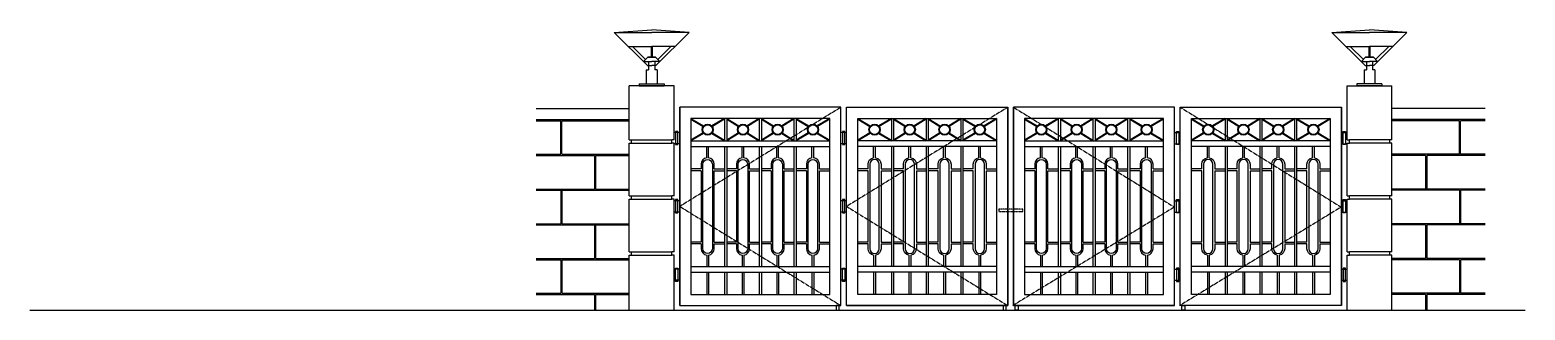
# Model space of a CAD drawing. Extents: x 25135 to 45413, y 7531 to 23487.
# Drawn here: x 25320 to 38650, y 7531 to 10031 of the extents above; entities that cross this region are included whole.
import ezdxf

# ---------------------------------------------------------------- set-up
doc = ezdxf.new("R2010")
doc.units = 0
doc.header["$LTSCALE"] = 10
doc.header["$MEASUREMENT"] = 0
doc.linetypes.add('HIDDEN', pattern=[0.375, 0.25, -0.125])
for name, color, linetype in [('0-2', 2, 'CONTINUOUS'), ('0-3', 3, 'CONTINUOUS'), ('0-DIM', 8, 'CONTINUOUS'), ('0-HATCH', 1, 'CONTINUOUS'), ('1', 1, 'CONTINUOUS')]:
    doc.layers.add(name, color=color, linetype=linetype)

# ---------------------------------------------------------------- blocks, each defined once
blk = doc.blocks.new('A$C34417B17')
at = {"layer": '0-HATCH', "color": 3}
for p, q in [((0, 476), (335, 476)), ((669, 476), (335, 476)), ((125, 353), (335, 353)), ((163, 353), (281, 237)), ((331, 353), (331, 256)), ((545, 353), (335, 353)), ((339, 353), (339, 256)), ((506, 353), (389, 237)), ((262, 218), (335, 218)), ((287, 143), (307, 143)), ((287, 143), (287, 20)), ((307, 183), (335, 183)), ((407, 218), (335, 218)), ((362, 183), (335, 183)), ((383, 143), (362, 143)), ((383, 143), (383, 20)), ((224, 20), (446, 20)), ((224, 20), (224, 0)), ((446, 20), (446, 0))]:
    blk.add_line(p, q, dxfattribs=at)
at = {"layer": '0-HATCH', "color": 11}
blk.add_line((224, 0), (446, 0), dxfattribs=at)
at = {"layer": '0-HATCH', "color": 3}
for points in [[(0, 476), (335, 500)], [(0, 476), (297, 183), (307, 183)], [(669, 476), (335, 500)], [(669, 476), (372, 183), (362, 183)], [(262, 218), (300, 256), (335, 256)], [(335, 256), (300, 256)], [(307, 218), (307, 143)], [(335, 256), (370, 256)], [(407, 218), (370, 256), (335, 256)], [(362, 218), (362, 143)]]:
    blk.add_lwpolyline(points, dxfattribs=at)
blk = doc.blocks.new('A$C06D93D4F')
at = {"layer": '0-HATCH'}
blk.add_blockref('A$C34417B17', (0, 0), dxfattribs=at)

msp = doc.modelspace()

# ---------------------------------------------------------------- linework, layer by layer
at = {"layer": '0-2'}
for p, q in [((31213, 9041), (32450, 9041)), ((31213, 9041), (32450, 9041)), ((31213, 8991), (32450, 8991)), ((31213, 8991), (32450, 8991)), ((33938, 9041), (32700, 9041)), ((33938, 9041), (32700, 9041)), ((33938, 8991), (32700, 8991)), ((33938, 8991), (32700, 8991)), ((34188, 9041), (35425, 9041)), ((34188, 9041), (35425, 9041)), ((34188, 8991), (35425, 8991)), ((34188, 8991), (35425, 8991)), ((36913, 9041), (35675, 9041)), ((36913, 9041), (35675, 9041)), ((36913, 8991), (35675, 8991)), ((36913, 8991), (35675, 8991)), ((31213, 7921), (32450, 7921)), ((31213, 7921), (32450, 7921)), ((31213, 7871), (32450, 7871)), ((31213, 7871), (32450, 7871)), ((33938, 7921), (32700, 7921)), ((33938, 7921), (32700, 7921)), ((33938, 7871), (32700, 7871)), ((33938, 7871), (32700, 7871)), ((34188, 7921), (35425, 7921)), ((34188, 7921), (35425, 7921)), ((34188, 7871), (35425, 7871)), ((34188, 7871), (35425, 7871)), ((36913, 7921), (35675, 7921)), ((36913, 7921), (35675, 7921)), ((36913, 7871), (35675, 7871)), ((36913, 7871), (35675, 7871))]:
    msp.add_line(p, q, dxfattribs=at)
at = {"layer": '0-3'}
for p, q in [((31063, 9531), (30663, 9531)), ((30663, 9051), (30663, 9531)), ((31063, 9051), (31063, 9531)), ((37063, 9531), (37463, 9531)), ((37063, 9051), (37063, 9531)), ((37463, 9051), (37463, 9531)), ((31113, 7571), (31113, 9341)), ((31113, 9341), (31113, 7571)), ((32550, 9341), (31113, 9341)), ((32600, 9341), (34038, 9341)), ((34038, 9341), (34038, 7571)), ((34038, 7571), (34038, 9341)), ((34088, 7571), (34088, 9341)), ((34088, 9341), (34088, 7571)), ((35525, 9341), (34088, 9341)), ((35575, 9341), (37013, 9341)), ((37013, 9341), (37013, 7571)), ((37013, 7571), (37013, 9341)), ((29832, 9331), (30663, 9331)), ((29832, 9231), (30663, 9231)), ((38293, 9331), (37463, 9331)), ((38293, 9231), (37463, 9231)), ((30663, 9051), (30683, 9051)), ((30663, 8551), (30663, 9021)), ((30663, 9021), (30683, 9021)), ((30683, 9051), (31043, 9051)), ((30683, 9021), (30683, 9051)), ((30683, 9021), (31043, 9021)), ((31043, 9021), (31043, 9051)), ((31063, 9051), (31043, 9051)), ((31063, 9021), (31043, 9021)), ((31063, 8551), (31063, 9021)), ((31063, 8551), (31063, 9021)), ((37063, 9051), (37083, 9051)), ((37063, 8551), (37063, 9021)), ((37063, 8551), (37063, 9021)), ((37063, 9021), (37083, 9021)), ((37443, 9051), (37083, 9051)), ((37083, 9021), (37083, 9051)), ((37443, 9021), (37083, 9021)), ((37463, 9051), (37443, 9051)), ((37443, 9021), (37443, 9051)), ((37463, 9021), (37443, 9021)), ((37463, 8551), (37463, 9021)), ((30663, 8551), (30683, 8551)), ((30680, 8551), (30681, 8551)), ((30683, 8551), (31043, 8551)), ((30683, 8521), (30683, 8551)), ((31043, 8521), (31043, 8551)), ((31063, 8551), (31043, 8551)), ((37063, 8551), (37083, 8551)), ((37443, 8551), (37083, 8551)), ((37083, 8521), (37083, 8551)), ((37463, 8551), (37443, 8551)), ((37443, 8521), (37443, 8551)), ((37445, 8551), (37445, 8551)), ((30663, 8051), (30663, 8521)), ((30663, 8051), (30663, 8521)), ((30663, 8521), (30683, 8521)), ((30683, 8521), (31043, 8521)), ((31063, 8521), (31043, 8521)), ((31063, 8051), (31063, 8521)), ((31063, 8051), (31063, 8521)), ((31063, 8051), (31063, 8521)), ((31063, 8051), (31063, 8521)), ((37063, 8051), (37063, 8521)), ((37063, 8051), (37063, 8521)), ((37063, 8051), (37063, 8521)), ((37063, 8051), (37063, 8521)), ((37063, 8521), (37083, 8521)), ((37443, 8521), (37083, 8521)), ((37463, 8521), (37443, 8521)), ((37463, 8051), (37463, 8521)), ((37463, 8051), (37463, 8521)), ((30663, 8051), (30683, 8051)), ((30663, 7531), (30663, 8021)), ((30663, 8021), (30683, 8021)), ((30663, 8021), (30683, 8021)), ((30663, 7772), (30663, 8021)), ((30680, 8051), (30681, 8051)), ((30683, 8051), (31043, 8051)), ((30683, 8021), (30683, 8051)), ((30683, 8021), (31043, 8021)), ((31063, 8051), (31043, 8051)), ((31043, 8021), (31043, 8051)), ((31063, 8021), (31043, 8021)), ((31063, 7531), (31063, 8021)), ((31063, 7531), (31063, 8021)), ((31063, 7772), (31063, 8021)), ((31063, 7772), (31063, 8021)), ((37063, 8051), (37083, 8051)), ((37063, 7531), (37063, 8021)), ((37063, 7531), (37063, 8021)), ((37063, 8021), (37083, 8021)), ((37063, 7772), (37063, 8021)), ((37063, 7772), (37063, 8021)), ((37443, 8051), (37083, 8051)), ((37083, 8021), (37083, 8051)), ((37443, 8021), (37083, 8021)), ((37443, 8021), (37443, 8051)), ((37463, 8051), (37443, 8051)), ((37463, 8021), (37443, 8021)), ((37463, 8021), (37443, 8021)), ((37445, 8051), (37445, 8051)), ((37463, 7531), (37463, 8021)), ((37463, 7772), (37463, 8021)), ((31113, 7571), (32550, 7571)), ((31113, 7571), (32550, 7571)), ((32600, 7571), (34038, 7571)), ((32600, 7571), (34038, 7571)), ((34038, 7571), (32600, 7571)), ((34038, 7571), (32600, 7571)), ((35525, 7571), (34088, 7571)), ((35525, 7571), (34088, 7571)), ((34088, 7571), (35525, 7571)), ((34088, 7571), (35525, 7571)), ((37013, 7571), (35575, 7571)), ((37013, 7571), (35575, 7571))]:
    msp.add_line(p, q, dxfattribs=at)
at = {"layer": '0-3', "color": 3}
for p, q in [((32550, 7571), (32550, 9341)), ((32600, 7571), (32600, 9341)), ((32600, 7571), (32600, 9341)), ((35525, 7571), (35525, 9341)), ((35525, 7571), (35525, 9341)), ((35575, 7571), (35575, 9341)), ((32450, 9241), (31213, 9241)), ((31213, 9241), (31213, 7671)), ((32450, 7671), (32450, 9241)), ((32700, 9241), (33938, 9241)), ((32700, 7671), (32700, 9241)), ((33938, 9241), (33938, 7671)), ((34188, 9241), (34188, 7671)), ((35425, 9241), (34188, 9241)), ((35425, 7671), (35425, 9241)), ((35675, 9241), (36913, 9241)), ((35675, 7671), (35675, 9241)), ((36913, 9241), (36913, 7671)), ((31213, 7671), (32450, 7671)), ((33938, 7671), (32700, 7671)), ((34188, 7671), (35425, 7671)), ((36913, 7671), (35675, 7671))]:
    msp.add_line(p, q, dxfattribs=at)
at = {"layer": '0-DIM', "color": 4}
for points in [[(32508, 7531), (32534, 7531), (32534, 7571), (32508, 7571)], [(33996, 7531), (34022, 7531), (34022, 7571), (33996, 7571)], [(34130, 7531), (34104, 7531), (34104, 7571), (34130, 7571)], [(35617, 7531), (35591, 7531), (35591, 7571), (35617, 7571)]]:
    msp.add_lwpolyline(points, close=True, dxfattribs=at)
at = {"layer": '0-HATCH'}
for p, q in [((31512, 9241), (31512, 9041)), ((31512, 9241), (31512, 9041)), ((31822, 9241), (31822, 9041)), ((31822, 9241), (31822, 9041)), ((32131, 9241), (32131, 9041)), ((32131, 9241), (32131, 9041)), ((33020, 9241), (33020, 9041)), ((33020, 9241), (33020, 9041)), ((33329, 9241), (33329, 9041)), ((33329, 9241), (33329, 9041)), ((33638, 9241), (33638, 9041)), ((33638, 9241), (33638, 9041)), ((34487, 9241), (34487, 9041)), ((34487, 9241), (34487, 9041)), ((34797, 9241), (34797, 9041)), ((34797, 9241), (34797, 9041)), ((35106, 9241), (35106, 9041)), ((35106, 9241), (35106, 9041)), ((35995, 9241), (35995, 9041)), ((35995, 9241), (35995, 9041)), ((36304, 9241), (36304, 9041)), ((36304, 9241), (36304, 9041)), ((36613, 9241), (36613, 9041)), ((36613, 9241), (36613, 9041)), ((31512, 8991), (31512, 7921)), ((31512, 8991), (31512, 7921)), ((31822, 8991), (31822, 7921)), ((31822, 8991), (31822, 7921)), ((32131, 8991), (32131, 7921)), ((32131, 8991), (32131, 7921)), ((33020, 8991), (33020, 7921)), ((33020, 8991), (33020, 7921)), ((33329, 8991), (33329, 7921)), ((33329, 8991), (33329, 7921)), ((33638, 8991), (33638, 7921)), ((33638, 8991), (33638, 7921)), ((34487, 8991), (34487, 7921)), ((34487, 8991), (34487, 7921)), ((34797, 8991), (34797, 7921)), ((34797, 8991), (34797, 7921)), ((35106, 8991), (35106, 7921)), ((35106, 8991), (35106, 7921)), ((35995, 8991), (35995, 7921)), ((35995, 8991), (35995, 7921)), ((36304, 8991), (36304, 7921)), ((36304, 8991), (36304, 7921)), ((36613, 8991), (36613, 7921)), ((36613, 8991), (36613, 7921)), ((31512, 7871), (31512, 7671)), ((31512, 7871), (31512, 7671)), ((31822, 7871), (31822, 7671)), ((31822, 7871), (31822, 7671)), ((32131, 7871), (32131, 7671)), ((32131, 7871), (32131, 7671)), ((33020, 7871), (33020, 7671)), ((33020, 7871), (33020, 7671)), ((33329, 7871), (33329, 7671)), ((33329, 7871), (33329, 7671)), ((33638, 7871), (33638, 7671)), ((33638, 7871), (33638, 7671)), ((34487, 7871), (34487, 7671)), ((34487, 7871), (34487, 7671)), ((34797, 7871), (34797, 7671)), ((34797, 7871), (34797, 7671)), ((35106, 7871), (35106, 7671)), ((35106, 7871), (35106, 7671)), ((35995, 7871), (35995, 7671)), ((35995, 7871), (35995, 7671)), ((36304, 7871), (36304, 7671)), ((36304, 7871), (36304, 7671)), ((36613, 7871), (36613, 7671)), ((36613, 7871), (36613, 7671))]:
    msp.add_line(p, q, dxfattribs=at)
at = {"layer": '0-HATCH', "color": 2}
for p, q in [((30352, 8911), (30352, 8611)), ((30362, 8911), (30362, 8611)), ((37763, 8911), (37763, 8611)), ((37773, 8911), (37773, 8611)), ((30052, 8601), (30052, 8301)), ((30062, 8601), (30062, 8301)), ((38064, 8601), (38064, 8301)), ((38074, 8601), (38074, 8301)), ((30352, 8291), (30352, 7991)), ((30362, 8291), (30362, 7991)), ((37763, 8291), (37763, 7991)), ((37773, 8291), (37773, 7991)), ((30052, 7981), (30052, 7681)), ((30062, 7981), (30062, 7681)), ((38064, 7981), (38064, 7681)), ((38074, 7981), (38074, 7681)), ((30352, 7671), (30352, 7531)), ((30362, 7671), (30362, 7531)), ((37763, 7671), (37763, 7531)), ((37773, 7671), (37773, 7531))]:
    msp.add_line(p, q, dxfattribs=at)
at = {"layer": '0-HATCH', "color": 5}
msp.add_line((25320, 7531), (38650, 7531), dxfattribs=at)
at = {"layer": '0-HATCH', "color": 11, "linetype": 'HIDDEN'}
for points in [[(32550, 9341), (31113, 8456), (32550, 7571)], [(34038, 9341), (32600, 8456), (34038, 7571)], [(34088, 9341), (35522, 8450), (34081, 7571)], [(35575, 9341), (37009, 8450), (35569, 7571)]]:
    msp.add_lwpolyline(points, dxfattribs=at)
at = {"layer": '0-HATCH', "linetype": 'HIDDEN'}
msp.add_lwpolyline([(34172, 8411), (34172, 8431), (33959, 8431), (33959, 8411), (34172, 8411)], dxfattribs=at)
at = {"layer": '1', "color": 2}
for p, q in [((29832, 9221), (30052, 9221)), ((30052, 8921), (30052, 9221)), ((30062, 8921), (30062, 9221)), ((30062, 9221), (30663, 9221)), ((38064, 9221), (37463, 9221)), ((38064, 8921), (38064, 9221)), ((38074, 8921), (38074, 9221)), ((38293, 9221), (38074, 9221)), ((29832, 8921), (30052, 8921)), ((29832, 8911), (30352, 8911)), ((30062, 8921), (30663, 8921)), ((30362, 8911), (30663, 8911)), ((38064, 8921), (37463, 8921)), ((37763, 8911), (37463, 8911)), ((38293, 8911), (37773, 8911)), ((38293, 8921), (38074, 8921)), ((29832, 8611), (30352, 8611)), ((29832, 8601), (30052, 8601)), ((30062, 8601), (30663, 8601)), ((30362, 8611), (30663, 8611)), ((37763, 8611), (37463, 8611)), ((38064, 8601), (37463, 8601)), ((38293, 8611), (37773, 8611)), ((38293, 8601), (38074, 8601)), ((29832, 8301), (30052, 8301)), ((29832, 8291), (30352, 8291)), ((30062, 8301), (30663, 8301)), ((30362, 8291), (30663, 8291)), ((38064, 8301), (37463, 8301)), ((37763, 8291), (37463, 8291)), ((38293, 8291), (37773, 8291)), ((38293, 8301), (38074, 8301)), ((29832, 7991), (30352, 7991)), ((29832, 7981), (30052, 7981)), ((30062, 7981), (30663, 7981)), ((30362, 7991), (30663, 7991)), ((37763, 7991), (37463, 7991)), ((38064, 7981), (37463, 7981)), ((38293, 7991), (37773, 7991)), ((38293, 7981), (38074, 7981)), ((29832, 7681), (30052, 7681)), ((29832, 7671), (30352, 7671)), ((30062, 7681), (30663, 7681)), ((30362, 7671), (30663, 7671)), ((38064, 7681), (37463, 7681)), ((37763, 7671), (37463, 7671)), ((38293, 7671), (37773, 7671)), ((38293, 7681), (38074, 7681))]:
    msp.add_line(p, q, dxfattribs=at)
at = {"layer": '1', "color": 8}
for p, q in [((31213, 9241), (31325, 9174)), ((31213, 9241), (31325, 9174)), ((31213, 9234), (31321, 9169)), ((31213, 9234), (31321, 9169)), ((31512, 9241), (31400, 9174)), ((31512, 9241), (31400, 9174)), ((31512, 9234), (31404, 9169)), ((31512, 9234), (31404, 9169)), ((31532, 9241), (31639, 9174)), ((31532, 9241), (31639, 9174)), ((31532, 9234), (31636, 9169)), ((31532, 9234), (31636, 9169)), ((31822, 9241), (31715, 9174)), ((31822, 9241), (31715, 9174)), ((31822, 9234), (31718, 9169)), ((31822, 9234), (31718, 9169)), ((31842, 9241), (31948, 9174)), ((31842, 9241), (31948, 9174)), ((31842, 9234), (31945, 9169)), ((31842, 9234), (31945, 9169)), ((32131, 9241), (32024, 9174)), ((32131, 9241), (32024, 9174)), ((32131, 9234), (32027, 9169)), ((32131, 9234), (32027, 9169)), ((32151, 9241), (32263, 9174)), ((32151, 9241), (32263, 9174)), ((32151, 9234), (32259, 9169)), ((32151, 9234), (32259, 9169)), ((32450, 9241), (32338, 9174)), ((32450, 9241), (32338, 9174)), ((32450, 9234), (32342, 9169)), ((32450, 9234), (32342, 9169)), ((32700, 9241), (32812, 9174)), ((32700, 9241), (32812, 9174)), ((32700, 9234), (32809, 9169)), ((32700, 9234), (32809, 9169)), ((33000, 9241), (32888, 9174)), ((33000, 9241), (32888, 9174)), ((33000, 9234), (32891, 9169)), ((33000, 9234), (32891, 9169)), ((33020, 9241), (33127, 9174)), ((33020, 9241), (33127, 9174)), ((33020, 9234), (33123, 9169)), ((33020, 9234), (33123, 9169)), ((33309, 9241), (33202, 9174)), ((33309, 9241), (33202, 9174)), ((33309, 9234), (33206, 9169)), ((33309, 9234), (33206, 9169)), ((33329, 9241), (33436, 9174)), ((33329, 9241), (33436, 9174)), ((33329, 9234), (33432, 9169)), ((33329, 9234), (33432, 9169)), ((33618, 9241), (33512, 9174)), ((33618, 9241), (33512, 9174)), ((33618, 9234), (33515, 9169)), ((33618, 9234), (33515, 9169)), ((33638, 9241), (33750, 9174)), ((33638, 9241), (33750, 9174)), ((33638, 9234), (33747, 9169)), ((33638, 9234), (33747, 9169)), ((33938, 9241), (33826, 9174)), ((33938, 9241), (33826, 9174)), ((33938, 9234), (33829, 9169)), ((33938, 9234), (33829, 9169)), ((34188, 9241), (34300, 9174)), ((34188, 9241), (34300, 9174)), ((34188, 9234), (34296, 9169)), ((34188, 9234), (34296, 9169)), ((34487, 9241), (34375, 9174)), ((34487, 9241), (34375, 9174)), ((34487, 9234), (34379, 9169)), ((34487, 9234), (34379, 9169)), ((34507, 9241), (34614, 9174)), ((34507, 9241), (34614, 9174)), ((34507, 9234), (34611, 9169)), ((34507, 9234), (34611, 9169)), ((34797, 9241), (34690, 9174)), ((34797, 9241), (34690, 9174)), ((34797, 9234), (34693, 9169)), ((34797, 9234), (34693, 9169)), ((34817, 9241), (34923, 9174)), ((34817, 9241), (34923, 9174)), ((34817, 9234), (34920, 9169)), ((34817, 9234), (34920, 9169)), ((35106, 9241), (34999, 9174)), ((35106, 9241), (34999, 9174)), ((35106, 9234), (35002, 9169)), ((35106, 9234), (35002, 9169)), ((35126, 9241), (35238, 9174)), ((35126, 9241), (35238, 9174)), ((35126, 9234), (35234, 9169)), ((35126, 9234), (35234, 9169)), ((35425, 9241), (35313, 9174)), ((35425, 9241), (35313, 9174)), ((35425, 9234), (35317, 9169)), ((35425, 9234), (35317, 9169)), ((35675, 9241), (35787, 9174)), ((35675, 9241), (35787, 9174)), ((35675, 9234), (35784, 9169)), ((35675, 9234), (35784, 9169)), ((35975, 9241), (35863, 9174)), ((35975, 9241), (35863, 9174)), ((35975, 9234), (35866, 9169)), ((35975, 9234), (35866, 9169)), ((35995, 9241), (36102, 9174)), ((35995, 9241), (36102, 9174)), ((35995, 9234), (36098, 9169)), ((35995, 9234), (36098, 9169)), ((36284, 9241), (36177, 9174)), ((36284, 9241), (36177, 9174)), ((36284, 9234), (36181, 9169)), ((36284, 9234), (36181, 9169)), ((36304, 9241), (36411, 9174)), ((36304, 9241), (36411, 9174)), ((36304, 9234), (36407, 9169)), ((36304, 9234), (36407, 9169)), ((36593, 9241), (36487, 9174)), ((36593, 9241), (36487, 9174)), ((36593, 9234), (36490, 9169)), ((36593, 9234), (36490, 9169)), ((36613, 9241), (36725, 9174)), ((36613, 9241), (36725, 9174)), ((36613, 9234), (36722, 9169)), ((36613, 9234), (36722, 9169)), ((36913, 9241), (36801, 9174)), ((36913, 9241), (36801, 9174)), ((36913, 9234), (36804, 9169)), ((36913, 9234), (36804, 9169)), ((31321, 9113), (31213, 9048)), ((31321, 9113), (31213, 9048)), ((31325, 9108), (31213, 9041)), ((31325, 9108), (31213, 9041)), ((31400, 9108), (31512, 9041)), ((31400, 9108), (31512, 9041)), ((31404, 9113), (31512, 9048)), ((31404, 9113), (31512, 9048)), ((31636, 9113), (31532, 9048)), ((31636, 9113), (31532, 9048)), ((31639, 9108), (31532, 9041)), ((31639, 9108), (31532, 9041)), ((31715, 9108), (31822, 9041)), ((31715, 9108), (31822, 9041)), ((31718, 9113), (31822, 9048)), ((31718, 9113), (31822, 9048)), ((31945, 9113), (31842, 9048)), ((31945, 9113), (31842, 9048)), ((31948, 9108), (31842, 9041)), ((31948, 9108), (31842, 9041)), ((32024, 9108), (32131, 9041)), ((32024, 9108), (32131, 9041)), ((32027, 9113), (32131, 9048)), ((32027, 9113), (32131, 9048)), ((32259, 9113), (32151, 9048)), ((32259, 9113), (32151, 9048)), ((32263, 9108), (32151, 9041)), ((32263, 9108), (32151, 9041)), ((32338, 9108), (32450, 9041)), ((32338, 9108), (32450, 9041)), ((32342, 9113), (32450, 9048)), ((32342, 9113), (32450, 9048)), ((32809, 9113), (32700, 9048)), ((32809, 9113), (32700, 9048)), ((32812, 9108), (32700, 9041)), ((32812, 9108), (32700, 9041)), ((32888, 9108), (33000, 9041)), ((32888, 9108), (33000, 9041)), ((32891, 9113), (33000, 9048)), ((32891, 9113), (33000, 9048)), ((33123, 9113), (33020, 9048)), ((33123, 9113), (33020, 9048)), ((33127, 9108), (33020, 9041)), ((33127, 9108), (33020, 9041)), ((33202, 9108), (33309, 9041)), ((33202, 9108), (33309, 9041)), ((33206, 9113), (33309, 9048)), ((33206, 9113), (33309, 9048)), ((33432, 9113), (33329, 9048)), ((33432, 9113), (33329, 9048)), ((33436, 9108), (33329, 9041)), ((33436, 9108), (33329, 9041)), ((33512, 9108), (33618, 9041)), ((33512, 9108), (33618, 9041)), ((33515, 9113), (33618, 9048)), ((33515, 9113), (33618, 9048)), ((33747, 9113), (33638, 9048)), ((33747, 9113), (33638, 9048)), ((33750, 9108), (33638, 9041)), ((33750, 9108), (33638, 9041)), ((33826, 9108), (33938, 9041)), ((33826, 9108), (33938, 9041)), ((33829, 9113), (33938, 9048)), ((33829, 9113), (33938, 9048)), ((34296, 9113), (34188, 9048)), ((34296, 9113), (34188, 9048)), ((34300, 9108), (34188, 9041)), ((34300, 9108), (34188, 9041)), ((34375, 9108), (34487, 9041)), ((34375, 9108), (34487, 9041)), ((34379, 9113), (34487, 9048)), ((34379, 9113), (34487, 9048)), ((34611, 9113), (34507, 9048)), ((34611, 9113), (34507, 9048)), ((34614, 9108), (34507, 9041)), ((34614, 9108), (34507, 9041)), ((34690, 9108), (34797, 9041)), ((34690, 9108), (34797, 9041)), ((34693, 9113), (34797, 9048)), ((34693, 9113), (34797, 9048)), ((34920, 9113), (34817, 9048)), ((34920, 9113), (34817, 9048)), ((34923, 9108), (34817, 9041)), ((34923, 9108), (34817, 9041)), ((34999, 9108), (35106, 9041)), ((34999, 9108), (35106, 9041)), ((35002, 9113), (35106, 9048)), ((35002, 9113), (35106, 9048)), ((35234, 9113), (35126, 9048)), ((35234, 9113), (35126, 9048)), ((35238, 9108), (35126, 9041)), ((35238, 9108), (35126, 9041)), ((35313, 9108), (35425, 9041)), ((35313, 9108), (35425, 9041)), ((35317, 9113), (35425, 9048)), ((35317, 9113), (35425, 9048)), ((35784, 9113), (35675, 9048)), ((35784, 9113), (35675, 9048)), ((35787, 9108), (35675, 9041)), ((35787, 9108), (35675, 9041)), ((35863, 9108), (35975, 9041)), ((35863, 9108), (35975, 9041)), ((35866, 9113), (35975, 9048)), ((35866, 9113), (35975, 9048)), ((36098, 9113), (35995, 9048)), ((36098, 9113), (35995, 9048)), ((36102, 9108), (35995, 9041)), ((36102, 9108), (35995, 9041)), ((36177, 9108), (36284, 9041)), ((36177, 9108), (36284, 9041)), ((36181, 9113), (36284, 9048)), ((36181, 9113), (36284, 9048)), ((36407, 9113), (36304, 9048)), ((36407, 9113), (36304, 9048)), ((36411, 9108), (36304, 9041)), ((36411, 9108), (36304, 9041)), ((36487, 9108), (36593, 9041)), ((36487, 9108), (36593, 9041)), ((36490, 9113), (36593, 9048)), ((36490, 9113), (36593, 9048)), ((36722, 9113), (36613, 9048)), ((36722, 9113), (36613, 9048)), ((36725, 9108), (36613, 9041)), ((36725, 9108), (36613, 9041)), ((36801, 9108), (36913, 9041)), ((36801, 9108), (36913, 9041)), ((36804, 9113), (36913, 9048)), ((36804, 9113), (36913, 9048)), ((31354, 8890), (31354, 8991)), ((31354, 8890), (31354, 8991)), ((31370, 8890), (31370, 8991)), ((31370, 8890), (31370, 8991)), ((31669, 8890), (31669, 8991)), ((31669, 8890), (31669, 8991)), ((31685, 8890), (31685, 8991)), ((31685, 8890), (31685, 8991)), ((31978, 8890), (31978, 8991)), ((31978, 8890), (31978, 8991)), ((31994, 8890), (31994, 8991)), ((31994, 8890), (31994, 8991)), ((32292, 8890), (32292, 8991)), ((32292, 8890), (32292, 8991)), ((32308, 8890), (32308, 8991)), ((32308, 8890), (32308, 8991)), ((32842, 8890), (32842, 8991)), ((32842, 8890), (32842, 8991)), ((32858, 8890), (32858, 8991)), ((32858, 8890), (32858, 8991)), ((33157, 8890), (33157, 8991)), ((33157, 8890), (33157, 8991)), ((33173, 8890), (33173, 8991)), ((33173, 8890), (33173, 8991)), ((33466, 8890), (33466, 8991)), ((33466, 8890), (33466, 8991)), ((33482, 8890), (33482, 8991)), ((33482, 8890), (33482, 8991)), ((33780, 8890), (33780, 8991)), ((33780, 8890), (33780, 8991)), ((33796, 8890), (33796, 8991)), ((33796, 8890), (33796, 8991)), ((34329, 8890), (34329, 8991)), ((34329, 8890), (34329, 8991)), ((34345, 8890), (34345, 8991)), ((34345, 8890), (34345, 8991)), ((34644, 8890), (34644, 8991)), ((34644, 8890), (34644, 8991)), ((34660, 8890), (34660, 8991)), ((34660, 8890), (34660, 8991)), ((34953, 8890), (34953, 8991)), ((34953, 8890), (34953, 8991)), ((34969, 8890), (34969, 8991)), ((34969, 8890), (34969, 8991)), ((35267, 8890), (35267, 8991)), ((35267, 8890), (35267, 8991)), ((35283, 8890), (35283, 8991)), ((35283, 8890), (35283, 8991)), ((35817, 8890), (35817, 8991)), ((35817, 8890), (35817, 8991)), ((35833, 8890), (35833, 8991)), ((35833, 8890), (35833, 8991)), ((36132, 8890), (36132, 8991)), ((36132, 8890), (36132, 8991)), ((36148, 8890), (36148, 8991)), ((36148, 8890), (36148, 8991)), ((36441, 8890), (36441, 8991)), ((36441, 8890), (36441, 8991)), ((36457, 8890), (36457, 8991)), ((36457, 8890), (36457, 8991)), ((36755, 8890), (36755, 8991)), ((36755, 8890), (36755, 8991)), ((36771, 8890), (36771, 8991)), ((36771, 8890), (36771, 8991)), ((31304, 8791), (31213, 8791)), ((31304, 8791), (31213, 8791)), ((31304, 8775), (31213, 8775)), ((31304, 8775), (31213, 8775)), ((31420, 8791), (31512, 8791)), ((31420, 8791), (31512, 8791)), ((31420, 8775), (31512, 8775)), ((31420, 8775), (31512, 8775)), ((31619, 8791), (31532, 8791)), ((31619, 8791), (31532, 8791)), ((31619, 8775), (31532, 8775)), ((31619, 8775), (31532, 8775)), ((31735, 8791), (31822, 8791)), ((31735, 8791), (31822, 8791)), ((31735, 8775), (31822, 8775)), ((31735, 8775), (31822, 8775)), ((31928, 8791), (31842, 8791)), ((31928, 8791), (31842, 8791)), ((31928, 8775), (31842, 8775)), ((31928, 8775), (31842, 8775)), ((32044, 8791), (32131, 8791)), ((32044, 8791), (32131, 8791)), ((32044, 8775), (32131, 8775)), ((32044, 8775), (32131, 8775)), ((32242, 8791), (32151, 8791)), ((32242, 8791), (32151, 8791)), ((32242, 8775), (32151, 8775)), ((32242, 8775), (32151, 8775)), ((32358, 8791), (32450, 8791)), ((32358, 8791), (32450, 8791)), ((32358, 8775), (32450, 8775)), ((32358, 8775), (32450, 8775)), ((32792, 8791), (32700, 8791)), ((32792, 8791), (32700, 8791)), ((32792, 8775), (32700, 8775)), ((32792, 8775), (32700, 8775)), ((32908, 8791), (33000, 8791)), ((32908, 8791), (33000, 8791)), ((32908, 8775), (33000, 8775)), ((32908, 8775), (33000, 8775)), ((33107, 8791), (33020, 8791)), ((33107, 8791), (33020, 8791)), ((33107, 8775), (33020, 8775)), ((33107, 8775), (33020, 8775)), ((33223, 8791), (33309, 8791)), ((33223, 8791), (33309, 8791)), ((33223, 8775), (33309, 8775)), ((33223, 8775), (33309, 8775)), ((33416, 8791), (33329, 8791)), ((33416, 8791), (33329, 8791)), ((33416, 8775), (33329, 8775)), ((33416, 8775), (33329, 8775)), ((33532, 8791), (33618, 8791)), ((33532, 8791), (33618, 8791)), ((33532, 8775), (33618, 8775)), ((33532, 8775), (33618, 8775)), ((33730, 8791), (33638, 8791)), ((33730, 8791), (33638, 8791)), ((33730, 8775), (33638, 8775)), ((33730, 8775), (33638, 8775)), ((33846, 8791), (33938, 8791)), ((33846, 8791), (33938, 8791)), ((33846, 8775), (33938, 8775)), ((33846, 8775), (33938, 8775)), ((34279, 8791), (34188, 8791)), ((34279, 8791), (34188, 8791)), ((34279, 8775), (34188, 8775)), ((34279, 8775), (34188, 8775)), ((34395, 8791), (34487, 8791)), ((34395, 8791), (34487, 8791)), ((34395, 8775), (34487, 8775)), ((34395, 8775), (34487, 8775)), ((34594, 8791), (34507, 8791)), ((34594, 8791), (34507, 8791)), ((34594, 8775), (34507, 8775)), ((34594, 8775), (34507, 8775)), ((34710, 8791), (34797, 8791)), ((34710, 8791), (34797, 8791)), ((34710, 8775), (34797, 8775)), ((34710, 8775), (34797, 8775)), ((34903, 8791), (34817, 8791)), ((34903, 8791), (34817, 8791)), ((34903, 8775), (34817, 8775)), ((34903, 8775), (34817, 8775)), ((35019, 8791), (35106, 8791)), ((35019, 8791), (35106, 8791)), ((35019, 8775), (35106, 8775)), ((35019, 8775), (35106, 8775)), ((35217, 8791), (35126, 8791)), ((35217, 8791), (35126, 8791)), ((35217, 8775), (35126, 8775)), ((35217, 8775), (35126, 8775)), ((35333, 8791), (35425, 8791)), ((35333, 8791), (35425, 8791)), ((35333, 8775), (35425, 8775)), ((35333, 8775), (35425, 8775)), ((35767, 8791), (35675, 8791)), ((35767, 8791), (35675, 8791)), ((35767, 8775), (35675, 8775)), ((35767, 8775), (35675, 8775)), ((35883, 8791), (35975, 8791)), ((35883, 8791), (35975, 8791)), ((35883, 8775), (35975, 8775)), ((35883, 8775), (35975, 8775)), ((36082, 8791), (35995, 8791)), ((36082, 8791), (35995, 8791)), ((36082, 8775), (35995, 8775)), ((36082, 8775), (35995, 8775)), ((36198, 8791), (36284, 8791)), ((36198, 8791), (36284, 8791)), ((36198, 8775), (36284, 8775)), ((36198, 8775), (36284, 8775)), ((36391, 8791), (36304, 8791)), ((36391, 8791), (36304, 8791)), ((36391, 8775), (36304, 8775)), ((36391, 8775), (36304, 8775)), ((36507, 8791), (36593, 8791)), ((36507, 8791), (36593, 8791)), ((36507, 8775), (36593, 8775)), ((36507, 8775), (36593, 8775)), ((36705, 8791), (36613, 8791)), ((36705, 8791), (36613, 8791)), ((36705, 8775), (36613, 8775)), ((36705, 8775), (36613, 8775)), ((36821, 8791), (36913, 8791)), ((36821, 8791), (36913, 8791)), ((36821, 8775), (36913, 8775)), ((36821, 8775), (36913, 8775)), ((31304, 8137), (31213, 8137)), ((31304, 8137), (31213, 8137)), ((31420, 8137), (31512, 8137)), ((31420, 8137), (31512, 8137)), ((31619, 8137), (31532, 8137)), ((31619, 8137), (31532, 8137)), ((31735, 8137), (31822, 8137)), ((31735, 8137), (31822, 8137)), ((31928, 8137), (31842, 8137)), ((31928, 8137), (31842, 8137)), ((32044, 8137), (32131, 8137)), ((32044, 8137), (32131, 8137)), ((32242, 8137), (32151, 8137)), ((32242, 8137), (32151, 8137)), ((32358, 8137), (32450, 8137)), ((32358, 8137), (32450, 8137)), ((32792, 8137), (32700, 8137)), ((32792, 8137), (32700, 8137)), ((32908, 8137), (33000, 8137)), ((32908, 8137), (33000, 8137)), ((33107, 8137), (33020, 8137)), ((33107, 8137), (33020, 8137)), ((33223, 8137), (33309, 8137)), ((33223, 8137), (33309, 8137)), ((33416, 8137), (33329, 8137)), ((33416, 8137), (33329, 8137)), ((33532, 8137), (33618, 8137)), ((33532, 8137), (33618, 8137)), ((33730, 8137), (33638, 8137)), ((33730, 8137), (33638, 8137)), ((33846, 8137), (33938, 8137)), ((33846, 8137), (33938, 8137)), ((34279, 8137), (34188, 8137)), ((34279, 8137), (34188, 8137)), ((34395, 8137), (34487, 8137)), ((34395, 8137), (34487, 8137)), ((34594, 8137), (34507, 8137)), ((34594, 8137), (34507, 8137)), ((34710, 8137), (34797, 8137)), ((34710, 8137), (34797, 8137)), ((34903, 8137), (34817, 8137)), ((34903, 8137), (34817, 8137)), ((35019, 8137), (35106, 8137)), ((35019, 8137), (35106, 8137)), ((35217, 8137), (35126, 8137)), ((35217, 8137), (35126, 8137)), ((35333, 8137), (35425, 8137)), ((35333, 8137), (35425, 8137)), ((35767, 8137), (35675, 8137)), ((35767, 8137), (35675, 8137)), ((35883, 8137), (35975, 8137)), ((35883, 8137), (35975, 8137)), ((36082, 8137), (35995, 8137)), ((36082, 8137), (35995, 8137)), ((36198, 8137), (36284, 8137)), ((36198, 8137), (36284, 8137)), ((36391, 8137), (36304, 8137)), ((36391, 8137), (36304, 8137)), ((36507, 8137), (36593, 8137)), ((36507, 8137), (36593, 8137)), ((36705, 8137), (36613, 8137)), ((36705, 8137), (36613, 8137)), ((36821, 8137), (36913, 8137)), ((36821, 8137), (36913, 8137)), ((31304, 8121), (31213, 8121)), ((31304, 8121), (31213, 8121)), ((31354, 8022), (31354, 7921)), ((31354, 8022), (31354, 7921)), ((31370, 8022), (31370, 7921)), ((31370, 8022), (31370, 7921)), ((31420, 8121), (31512, 8121)), ((31420, 8121), (31512, 8121)), ((31619, 8121), (31532, 8121)), ((31619, 8121), (31532, 8121)), ((31669, 8022), (31669, 7921)), ((31669, 8022), (31669, 7921)), ((31685, 8022), (31685, 7921)), ((31685, 8022), (31685, 7921)), ((31735, 8121), (31822, 8121)), ((31735, 8121), (31822, 8121)), ((31928, 8121), (31842, 8121)), ((31928, 8121), (31842, 8121)), ((31978, 8022), (31978, 7921)), ((31978, 8022), (31978, 7921)), ((31994, 8022), (31994, 7921)), ((31994, 8022), (31994, 7921)), ((32044, 8121), (32131, 8121)), ((32044, 8121), (32131, 8121)), ((32242, 8121), (32151, 8121)), ((32242, 8121), (32151, 8121)), ((32292, 8022), (32292, 7921)), ((32292, 8022), (32292, 7921)), ((32308, 8022), (32308, 7921)), ((32308, 8022), (32308, 7921)), ((32358, 8121), (32450, 8121)), ((32358, 8121), (32450, 8121)), ((32792, 8121), (32700, 8121)), ((32792, 8121), (32700, 8121)), ((32842, 8022), (32842, 7921)), ((32842, 8022), (32842, 7921)), ((32858, 8022), (32858, 7921)), ((32858, 8022), (32858, 7921)), ((32908, 8121), (33000, 8121)), ((32908, 8121), (33000, 8121)), ((33107, 8121), (33020, 8121)), ((33107, 8121), (33020, 8121)), ((33157, 8022), (33157, 7921)), ((33157, 8022), (33157, 7921)), ((33173, 8022), (33173, 7921)), ((33173, 8022), (33173, 7921)), ((33223, 8121), (33309, 8121)), ((33223, 8121), (33309, 8121)), ((33416, 8121), (33329, 8121)), ((33416, 8121), (33329, 8121)), ((33466, 8022), (33466, 7921)), ((33466, 8022), (33466, 7921)), ((33482, 8022), (33482, 7921)), ((33482, 8022), (33482, 7921)), ((33532, 8121), (33618, 8121)), ((33532, 8121), (33618, 8121)), ((33730, 8121), (33638, 8121)), ((33730, 8121), (33638, 8121)), ((33780, 8022), (33780, 7921)), ((33780, 8022), (33780, 7921)), ((33796, 8022), (33796, 7921)), ((33796, 8022), (33796, 7921)), ((33846, 8121), (33938, 8121)), ((33846, 8121), (33938, 8121)), ((34279, 8121), (34188, 8121)), ((34279, 8121), (34188, 8121)), ((34329, 8022), (34329, 7921)), ((34329, 8022), (34329, 7921)), ((34345, 8022), (34345, 7921)), ((34345, 8022), (34345, 7921)), ((34395, 8121), (34487, 8121)), ((34395, 8121), (34487, 8121)), ((34594, 8121), (34507, 8121)), ((34594, 8121), (34507, 8121)), ((34644, 8022), (34644, 7921)), ((34644, 8022), (34644, 7921)), ((34660, 8022), (34660, 7921)), ((34660, 8022), (34660, 7921)), ((34710, 8121), (34797, 8121)), ((34710, 8121), (34797, 8121)), ((34903, 8121), (34817, 8121)), ((34903, 8121), (34817, 8121)), ((34953, 8022), (34953, 7921)), ((34953, 8022), (34953, 7921)), ((34969, 8022), (34969, 7921)), ((34969, 8022), (34969, 7921)), ((35019, 8121), (35106, 8121)), ((35019, 8121), (35106, 8121)), ((35217, 8121), (35126, 8121)), ((35217, 8121), (35126, 8121)), ((35267, 8022), (35267, 7921)), ((35267, 8022), (35267, 7921)), ((35283, 8022), (35283, 7921)), ((35283, 8022), (35283, 7921)), ((35333, 8121), (35425, 8121)), ((35333, 8121), (35425, 8121)), ((35767, 8121), (35675, 8121)), ((35767, 8121), (35675, 8121)), ((35817, 8022), (35817, 7921)), ((35817, 8022), (35817, 7921)), ((35833, 8022), (35833, 7921)), ((35833, 8022), (35833, 7921)), ((35883, 8121), (35975, 8121)), ((35883, 8121), (35975, 8121)), ((36082, 8121), (35995, 8121)), ((36082, 8121), (35995, 8121)), ((36132, 8022), (36132, 7921)), ((36132, 8022), (36132, 7921)), ((36148, 8022), (36148, 7921)), ((36148, 8022), (36148, 7921)), ((36198, 8121), (36284, 8121)), ((36198, 8121), (36284, 8121)), ((36391, 8121), (36304, 8121)), ((36391, 8121), (36304, 8121)), ((36441, 8022), (36441, 7921)), ((36441, 8022), (36441, 7921)), ((36457, 8022), (36457, 7921)), ((36457, 8022), (36457, 7921)), ((36507, 8121), (36593, 8121)), ((36507, 8121), (36593, 8121)), ((36705, 8121), (36613, 8121)), ((36705, 8121), (36613, 8121)), ((36755, 8022), (36755, 7921)), ((36755, 8022), (36755, 7921)), ((36771, 8022), (36771, 7921)), ((36771, 8022), (36771, 7921)), ((36821, 8121), (36913, 8121)), ((36821, 8121), (36913, 8121)), ((31354, 7871), (31354, 7671)), ((31354, 7871), (31354, 7671)), ((31370, 7871), (31370, 7671)), ((31370, 7871), (31370, 7671)), ((31669, 7871), (31669, 7671)), ((31669, 7871), (31669, 7671)), ((31685, 7871), (31685, 7671)), ((31685, 7871), (31685, 7671)), ((31978, 7871), (31978, 7671)), ((31978, 7871), (31978, 7671)), ((31994, 7871), (31994, 7671)), ((31994, 7871), (31994, 7671)), ((32292, 7871), (32292, 7671)), ((32292, 7871), (32292, 7671)), ((32308, 7871), (32308, 7671)), ((32308, 7871), (32308, 7671)), ((32842, 7871), (32842, 7671)), ((32842, 7871), (32842, 7671)), ((32858, 7871), (32858, 7671)), ((32858, 7871), (32858, 7671)), ((33157, 7871), (33157, 7671)), ((33157, 7871), (33157, 7671)), ((33173, 7871), (33173, 7671)), ((33173, 7871), (33173, 7671)), ((33466, 7871), (33466, 7671)), ((33466, 7871), (33466, 7671)), ((33482, 7871), (33482, 7671)), ((33482, 7871), (33482, 7671)), ((33780, 7871), (33780, 7671)), ((33780, 7871), (33780, 7671)), ((33796, 7871), (33796, 7671)), ((33796, 7871), (33796, 7671)), ((34329, 7871), (34329, 7671)), ((34329, 7871), (34329, 7671)), ((34345, 7871), (34345, 7671)), ((34345, 7871), (34345, 7671)), ((34644, 7871), (34644, 7671)), ((34644, 7871), (34644, 7671)), ((34660, 7871), (34660, 7671)), ((34660, 7871), (34660, 7671)), ((34953, 7871), (34953, 7671)), ((34953, 7871), (34953, 7671)), ((34969, 7871), (34969, 7671)), ((34969, 7871), (34969, 7671)), ((35267, 7871), (35267, 7671)), ((35267, 7871), (35267, 7671)), ((35283, 7871), (35283, 7671)), ((35283, 7871), (35283, 7671)), ((35817, 7871), (35817, 7671)), ((35817, 7871), (35817, 7671)), ((35833, 7871), (35833, 7671)), ((35833, 7871), (35833, 7671)), ((36132, 7871), (36132, 7671)), ((36132, 7871), (36132, 7671)), ((36148, 7871), (36148, 7671)), ((36148, 7871), (36148, 7671)), ((36441, 7871), (36441, 7671)), ((36441, 7871), (36441, 7671)), ((36457, 7871), (36457, 7671)), ((36457, 7871), (36457, 7671)), ((36755, 7871), (36755, 7671)), ((36755, 7871), (36755, 7671)), ((36771, 7871), (36771, 7671)), ((36771, 7871), (36771, 7671))]:
    msp.add_line(p, q, dxfattribs=at)
at = {"layer": '1', "color": 1}
for p, q in [((31512, 9241), (31512, 9041)), ((31512, 9241), (31512, 9041)), ((31532, 9241), (31532, 9041)), ((31532, 9241), (31532, 9041)), ((31822, 9241), (31822, 9041)), ((31822, 9241), (31822, 9041)), ((31842, 9241), (31842, 9041)), ((31842, 9241), (31842, 9041)), ((32131, 9241), (32131, 9041)), ((32131, 9241), (32131, 9041)), ((32151, 9241), (32151, 9041)), ((32151, 9241), (32151, 9041)), ((33000, 9241), (33000, 9041)), ((33000, 9241), (33000, 9041)), ((33020, 9241), (33020, 9041)), ((33020, 9241), (33020, 9041)), ((33309, 9241), (33309, 9041)), ((33309, 9241), (33309, 9041)), ((33329, 9241), (33329, 9041)), ((33329, 9241), (33329, 9041)), ((33618, 9241), (33618, 9041)), ((33618, 9241), (33618, 9041)), ((33638, 9241), (33638, 9041)), ((33638, 9241), (33638, 9041)), ((34487, 9241), (34487, 9041)), ((34487, 9241), (34487, 9041)), ((34507, 9241), (34507, 9041)), ((34507, 9241), (34507, 9041)), ((34797, 9241), (34797, 9041)), ((34797, 9241), (34797, 9041)), ((34817, 9241), (34817, 9041)), ((34817, 9241), (34817, 9041)), ((35106, 9241), (35106, 9041)), ((35106, 9241), (35106, 9041)), ((35126, 9241), (35126, 9041)), ((35126, 9241), (35126, 9041)), ((35975, 9241), (35975, 9041)), ((35975, 9241), (35975, 9041)), ((35995, 9241), (35995, 9041)), ((35995, 9241), (35995, 9041)), ((36284, 9241), (36284, 9041)), ((36284, 9241), (36284, 9041)), ((36304, 9241), (36304, 9041)), ((36304, 9241), (36304, 9041)), ((36593, 9241), (36593, 9041)), ((36593, 9241), (36593, 9041)), ((36613, 9241), (36613, 9041)), ((36613, 9241), (36613, 9041)), ((31512, 8991), (31512, 7921)), ((31512, 8991), (31512, 7921)), ((31532, 8991), (31532, 7921)), ((31532, 8991), (31532, 7921)), ((31822, 8991), (31822, 7921)), ((31822, 8991), (31822, 7921)), ((31842, 8991), (31842, 7921)), ((31842, 8991), (31842, 7921)), ((32131, 8991), (32131, 7921)), ((32131, 8991), (32131, 7921)), ((32151, 8991), (32151, 7921)), ((32151, 8991), (32151, 7921)), ((33000, 8991), (33000, 7921)), ((33000, 8991), (33000, 7921)), ((33020, 8991), (33020, 7921)), ((33020, 8991), (33020, 7921)), ((33309, 8991), (33309, 7921)), ((33309, 8991), (33309, 7921)), ((33329, 8991), (33329, 7921)), ((33329, 8991), (33329, 7921)), ((33618, 8991), (33618, 7921)), ((33618, 8991), (33618, 7921)), ((33638, 8991), (33638, 7921)), ((33638, 8991), (33638, 7921)), ((34487, 8991), (34487, 7921)), ((34487, 8991), (34487, 7921)), ((34507, 8991), (34507, 7921)), ((34507, 8991), (34507, 7921)), ((34797, 8991), (34797, 7921)), ((34797, 8991), (34797, 7921)), ((34817, 8991), (34817, 7921)), ((34817, 8991), (34817, 7921)), ((35106, 8991), (35106, 7921)), ((35106, 8991), (35106, 7921)), ((35126, 8991), (35126, 7921)), ((35126, 8991), (35126, 7921)), ((35975, 8991), (35975, 7921)), ((35975, 8991), (35975, 7921)), ((35995, 8991), (35995, 7921)), ((35995, 8991), (35995, 7921)), ((36284, 8991), (36284, 7921)), ((36284, 8991), (36284, 7921)), ((36304, 8991), (36304, 7921)), ((36304, 8991), (36304, 7921)), ((36593, 8991), (36593, 7921)), ((36593, 8991), (36593, 7921)), ((36613, 8991), (36613, 7921)), ((36613, 8991), (36613, 7921)), ((31512, 7871), (31512, 7671)), ((31512, 7871), (31512, 7671)), ((31532, 7871), (31532, 7671)), ((31532, 7871), (31532, 7671)), ((31822, 7871), (31822, 7671)), ((31822, 7871), (31822, 7671)), ((31842, 7871), (31842, 7671)), ((31842, 7871), (31842, 7671)), ((32131, 7871), (32131, 7671)), ((32131, 7871), (32131, 7671)), ((32151, 7871), (32151, 7671)), ((32151, 7871), (32151, 7671)), ((33000, 7871), (33000, 7671)), ((33000, 7871), (33000, 7671)), ((33020, 7871), (33020, 7671)), ((33020, 7871), (33020, 7671)), ((33309, 7871), (33309, 7671)), ((33309, 7871), (33309, 7671)), ((33329, 7871), (33329, 7671)), ((33329, 7871), (33329, 7671)), ((33618, 7871), (33618, 7671)), ((33618, 7871), (33618, 7671)), ((33638, 7871), (33638, 7671)), ((33638, 7871), (33638, 7671)), ((34487, 7871), (34487, 7671)), ((34487, 7871), (34487, 7671)), ((34507, 7871), (34507, 7671)), ((34507, 7871), (34507, 7671)), ((34797, 7871), (34797, 7671)), ((34797, 7871), (34797, 7671)), ((34817, 7871), (34817, 7671)), ((34817, 7871), (34817, 7671)), ((35106, 7871), (35106, 7671)), ((35106, 7871), (35106, 7671)), ((35126, 7871), (35126, 7671)), ((35126, 7871), (35126, 7671)), ((35975, 7871), (35975, 7671)), ((35975, 7871), (35975, 7671)), ((35995, 7871), (35995, 7671)), ((35995, 7871), (35995, 7671)), ((36284, 7871), (36284, 7671)), ((36284, 7871), (36284, 7671)), ((36304, 7871), (36304, 7671)), ((36304, 7871), (36304, 7671)), ((36593, 7871), (36593, 7671)), ((36593, 7871), (36593, 7671)), ((36613, 7871), (36613, 7671)), ((36613, 7871), (36613, 7671))]:
    msp.add_line(p, q, dxfattribs=at)
at = {"layer": '1'}
for p, q in [((31113, 9115), (31062, 9115)), ((32600, 9115), (32550, 9115)), ((35525, 9115), (35576, 9115)), ((37013, 9115), (37063, 9115)), ((31113, 9015), (31062, 9015)), ((32600, 9015), (32550, 9015)), ((35525, 9015), (35576, 9015)), ((37013, 9015), (37063, 9015)), ((31113, 8506), (31062, 8506)), ((31113, 8406), (31062, 8406)), ((32600, 8506), (32550, 8506)), ((32600, 8406), (32550, 8406)), ((35525, 8506), (35576, 8506)), ((35525, 8406), (35576, 8406)), ((37013, 8506), (37063, 8506)), ((37013, 8406), (37063, 8406)), ((31113, 7897), (31062, 7897)), ((32600, 7897), (32550, 7897)), ((35525, 7897), (35576, 7897)), ((37013, 7897), (37063, 7897)), ((31113, 7797), (31062, 7797)), ((32600, 7797), (32550, 7797)), ((35525, 7797), (35576, 7797)), ((37013, 7797), (37063, 7797))]:
    msp.add_line(p, q, dxfattribs=at)
for points in [[(31097, 9125), (31076, 9125), (31076, 9008), (31097, 9008)], [(32585, 9125), (32564, 9125), (32564, 9008), (32585, 9008)], [(35541, 9125), (35562, 9125), (35562, 9008), (35541, 9008)], [(37028, 9125), (37049, 9125), (37049, 9008), (37028, 9008)], [(31097, 8517), (31076, 8517), (31076, 8399), (31097, 8399)], [(32585, 8517), (32564, 8517), (32564, 8399), (32585, 8399)], [(35541, 8517), (35562, 8517), (35562, 8399), (35541, 8399)], [(37028, 8517), (37049, 8517), (37049, 8399), (37028, 8399)], [(31097, 7787), (31076, 7787), (31076, 7905), (31097, 7905)], [(32585, 7787), (32564, 7787), (32564, 7905), (32585, 7905)], [(35541, 7787), (35562, 7787), (35562, 7905), (35541, 7905)], [(37028, 7787), (37049, 7787), (37049, 7905), (37028, 7905)]]:
    msp.add_lwpolyline(points, close=True, dxfattribs=at)
at = {"layer": '1', "color": 8}
for points in [[(31354, 8890, 0.374242), (31304, 8833), (31304, 8791)], [(31354, 8890, 0.374242), (31304, 8833), (31304, 8791)], [(31420, 8791), (31420, 8833, 0.374242), (31370, 8890)], [(31420, 8791), (31420, 8833, 0.374242), (31370, 8890)], [(31669, 8890, 0.374242), (31619, 8833), (31619, 8791)], [(31669, 8890, 0.374242), (31619, 8833), (31619, 8791)], [(31735, 8791), (31735, 8833, 0.374242), (31685, 8890)], [(31735, 8791), (31735, 8833, 0.374242), (31685, 8890)], [(31978, 8890, 0.374242), (31928, 8833), (31928, 8791)], [(31978, 8890, 0.374242), (31928, 8833), (31928, 8791)], [(32044, 8791), (32044, 8833, 0.374242), (31994, 8890)], [(32044, 8791), (32044, 8833, 0.374242), (31994, 8890)], [(32292, 8890, 0.374242), (32242, 8833), (32242, 8791)], [(32292, 8890, 0.374242), (32242, 8833), (32242, 8791)], [(32358, 8791), (32358, 8833, 0.374242), (32308, 8890)], [(32358, 8791), (32358, 8833, 0.374242), (32308, 8890)], [(32792, 8791), (32792, 8833, -0.374242), (32842, 8890)], [(32792, 8791), (32792, 8833, -0.374242), (32842, 8890)], [(32858, 8890, -0.374242), (32908, 8833), (32908, 8791)], [(32858, 8890, -0.374242), (32908, 8833), (32908, 8791)], [(33107, 8791), (33107, 8833, -0.374242), (33157, 8890)], [(33107, 8791), (33107, 8833, -0.374242), (33157, 8890)], [(33173, 8890, -0.374242), (33223, 8833), (33223, 8791)], [(33173, 8890, -0.374242), (33223, 8833), (33223, 8791)], [(33416, 8791), (33416, 8833, -0.374242), (33466, 8890)], [(33416, 8791), (33416, 8833, -0.374242), (33466, 8890)], [(33482, 8890, -0.374242), (33532, 8833), (33532, 8791)], [(33482, 8890, -0.374242), (33532, 8833), (33532, 8791)], [(33730, 8791), (33730, 8833, -0.374242), (33780, 8890)], [(33730, 8791), (33730, 8833, -0.374242), (33780, 8890)], [(33796, 8890, -0.374242), (33846, 8833), (33846, 8791)], [(33796, 8890, -0.374242), (33846, 8833), (33846, 8791)], [(34329, 8890, 0.374242), (34279, 8833), (34279, 8791)], [(34329, 8890, 0.374242), (34279, 8833), (34279, 8791)], [(34395, 8791), (34395, 8833, 0.374242), (34345, 8890)], [(34395, 8791), (34395, 8833, 0.374242), (34345, 8890)], [(34644, 8890, 0.374242), (34594, 8833), (34594, 8791)], [(34644, 8890, 0.374242), (34594, 8833), (34594, 8791)], [(34710, 8791), (34710, 8833, 0.374242), (34660, 8890)], [(34710, 8791), (34710, 8833, 0.374242), (34660, 8890)], [(34953, 8890, 0.374242), (34903, 8833), (34903, 8791)], [(34953, 8890, 0.374242), (34903, 8833), (34903, 8791)], [(35019, 8791), (35019, 8833, 0.374242), (34969, 8890)], [(35019, 8791), (35019, 8833, 0.374242), (34969, 8890)], [(35267, 8890, 0.374242), (35217, 8833), (35217, 8791)], [(35267, 8890, 0.374242), (35217, 8833), (35217, 8791)], [(35333, 8791), (35333, 8833, 0.374242), (35283, 8890)], [(35333, 8791), (35333, 8833, 0.374242), (35283, 8890)], [(35767, 8791), (35767, 8833, -0.374242), (35817, 8890)], [(35767, 8791), (35767, 8833, -0.374242), (35817, 8890)], [(35833, 8890, -0.374242), (35883, 8833), (35883, 8791)], [(35833, 8890, -0.374242), (35883, 8833), (35883, 8791)], [(36082, 8791), (36082, 8833, -0.374242), (36132, 8890)], [(36082, 8791), (36082, 8833, -0.374242), (36132, 8890)], [(36148, 8890, -0.374242), (36198, 8833), (36198, 8791)], [(36148, 8890, -0.374242), (36198, 8833), (36198, 8791)], [(36391, 8791), (36391, 8833, -0.374242), (36441, 8890)], [(36391, 8791), (36391, 8833, -0.374242), (36441, 8890)], [(36457, 8890, -0.374242), (36507, 8833), (36507, 8791)], [(36457, 8890, -0.374242), (36507, 8833), (36507, 8791)], [(36705, 8791), (36705, 8833, -0.374242), (36755, 8890)], [(36705, 8791), (36705, 8833, -0.374242), (36755, 8890)], [(36771, 8890, -0.374242), (36821, 8833), (36821, 8791)], [(36771, 8890, -0.374242), (36821, 8833), (36821, 8791)], [(31304, 8121), (31304, 8079, 0.374242), (31354, 8022)], [(31304, 8121), (31304, 8079, 0.374242), (31354, 8022)], [(31370, 8022, 0.374242), (31420, 8079), (31420, 8121)], [(31370, 8022, 0.374242), (31420, 8079), (31420, 8121)], [(31619, 8121), (31619, 8079, 0.374242), (31669, 8022)], [(31619, 8121), (31619, 8079, 0.374242), (31669, 8022)], [(31685, 8022, 0.374242), (31735, 8079), (31735, 8121)], [(31685, 8022, 0.374242), (31735, 8079), (31735, 8121)], [(31928, 8121), (31928, 8079, 0.374242), (31978, 8022)], [(31928, 8121), (31928, 8079, 0.374242), (31978, 8022)], [(31994, 8022, 0.374242), (32044, 8079), (32044, 8121)], [(31994, 8022, 0.374242), (32044, 8079), (32044, 8121)], [(32242, 8121), (32242, 8079, 0.374242), (32292, 8022)], [(32242, 8121), (32242, 8079, 0.374242), (32292, 8022)], [(32308, 8022, 0.374242), (32358, 8079), (32358, 8121)], [(32308, 8022, 0.374242), (32358, 8079), (32358, 8121)], [(32842, 8022, -0.374242), (32792, 8079), (32792, 8121)], [(32842, 8022, -0.374242), (32792, 8079), (32792, 8121)], [(32908, 8121), (32908, 8079, -0.374242), (32858, 8022)], [(32908, 8121), (32908, 8079, -0.374242), (32858, 8022)], [(33157, 8022, -0.374242), (33107, 8079), (33107, 8121)], [(33157, 8022, -0.374242), (33107, 8079), (33107, 8121)], [(33223, 8121), (33223, 8079, -0.374242), (33173, 8022)], [(33223, 8121), (33223, 8079, -0.374242), (33173, 8022)], [(33466, 8022, -0.374242), (33416, 8079), (33416, 8121)], [(33466, 8022, -0.374242), (33416, 8079), (33416, 8121)], [(33532, 8121), (33532, 8079, -0.374242), (33482, 8022)], [(33532, 8121), (33532, 8079, -0.374242), (33482, 8022)], [(33780, 8022, -0.374242), (33730, 8079), (33730, 8121)], [(33780, 8022, -0.374242), (33730, 8079), (33730, 8121)], [(33846, 8121), (33846, 8079, -0.374242), (33796, 8022)], [(33846, 8121), (33846, 8079, -0.374242), (33796, 8022)], [(34279, 8121), (34279, 8079, 0.374242), (34329, 8022)], [(34279, 8121), (34279, 8079, 0.374242), (34329, 8022)], [(34345, 8022, 0.374242), (34395, 8079), (34395, 8121)], [(34345, 8022, 0.374242), (34395, 8079), (34395, 8121)], [(34594, 8121), (34594, 8079, 0.374242), (34644, 8022)], [(34594, 8121), (34594, 8079, 0.374242), (34644, 8022)], [(34660, 8022, 0.374242), (34710, 8079), (34710, 8121)], [(34660, 8022, 0.374242), (34710, 8079), (34710, 8121)], [(34903, 8121), (34903, 8079, 0.374242), (34953, 8022)], [(34903, 8121), (34903, 8079, 0.374242), (34953, 8022)], [(34969, 8022, 0.374242), (35019, 8079), (35019, 8121)], [(34969, 8022, 0.374242), (35019, 8079), (35019, 8121)], [(35217, 8121), (35217, 8079, 0.374242), (35267, 8022)], [(35217, 8121), (35217, 8079, 0.374242), (35267, 8022)], [(35283, 8022, 0.374242), (35333, 8079), (35333, 8121)], [(35283, 8022, 0.374242), (35333, 8079), (35333, 8121)], [(35817, 8022, -0.374242), (35767, 8079), (35767, 8121)], [(35817, 8022, -0.374242), (35767, 8079), (35767, 8121)], [(35883, 8121), (35883, 8079, -0.374242), (35833, 8022)], [(35883, 8121), (35883, 8079, -0.374242), (35833, 8022)], [(36132, 8022, -0.374242), (36082, 8079), (36082, 8121)], [(36132, 8022, -0.374242), (36082, 8079), (36082, 8121)], [(36198, 8121), (36198, 8079, -0.374242), (36148, 8022)], [(36198, 8121), (36198, 8079, -0.374242), (36148, 8022)], [(36441, 8022, -0.374242), (36391, 8079), (36391, 8121)], [(36441, 8022, -0.374242), (36391, 8079), (36391, 8121)], [(36507, 8121), (36507, 8079, -0.374242), (36457, 8022)], [(36507, 8121), (36507, 8079, -0.374242), (36457, 8022)], [(36755, 8022, -0.374242), (36705, 8079), (36705, 8121)], [(36755, 8022, -0.374242), (36705, 8079), (36705, 8121)], [(36821, 8121), (36821, 8079, -0.374242), (36771, 8022)], [(36821, 8121), (36821, 8079, -0.374242), (36771, 8022)]]:
    msp.add_lwpolyline(points, format="xyb", dxfattribs=at)
for points in [[(31320, 8079), (31320, 8833, -1), (31404, 8833), (31404, 8079, -1)], [(31320, 8079), (31320, 8833, -1), (31404, 8833), (31404, 8079, -1)], [(31635, 8079), (31635, 8833, -1), (31719, 8833), (31719, 8079, -1)], [(31635, 8079), (31635, 8833, -1), (31719, 8833), (31719, 8079, -1)], [(31944, 8079), (31944, 8833, -1), (32028, 8833), (32028, 8079, -1)], [(31944, 8079), (31944, 8833, -1), (32028, 8833), (32028, 8079, -1)], [(32258, 8079), (32258, 8833, -1), (32342, 8833), (32342, 8079, -1)], [(32258, 8079), (32258, 8833, -1), (32342, 8833), (32342, 8079, -1)], [(32892, 8079), (32892, 8833, 1), (32808, 8833), (32808, 8079, 1)], [(32892, 8079), (32892, 8833, 1), (32808, 8833), (32808, 8079, 1)], [(33207, 8079), (33207, 8833, 1), (33123, 8833), (33123, 8079, 1)], [(33207, 8079), (33207, 8833, 1), (33123, 8833), (33123, 8079, 1)], [(33516, 8079), (33516, 8833, 1), (33432, 8833), (33432, 8079, 1)], [(33516, 8079), (33516, 8833, 1), (33432, 8833), (33432, 8079, 1)], [(33830, 8079), (33830, 8833, 1), (33746, 8833), (33746, 8079, 1)], [(33830, 8079), (33830, 8833, 1), (33746, 8833), (33746, 8079, 1)], [(34295, 8079), (34295, 8833, -1), (34379, 8833), (34379, 8079, -1)], [(34295, 8079), (34295, 8833, -1), (34379, 8833), (34379, 8079, -1)], [(34610, 8079), (34610, 8833, -1), (34694, 8833), (34694, 8079, -1)], [(34610, 8079), (34610, 8833, -1), (34694, 8833), (34694, 8079, -1)], [(34919, 8079), (34919, 8833, -1), (35003, 8833), (35003, 8079, -1)], [(34919, 8079), (34919, 8833, -1), (35003, 8833), (35003, 8079, -1)], [(35233, 8079), (35233, 8833, -1), (35317, 8833), (35317, 8079, -1)], [(35233, 8079), (35233, 8833, -1), (35317, 8833), (35317, 8079, -1)], [(35867, 8079), (35867, 8833, 1), (35783, 8833), (35783, 8079, 1)], [(35867, 8079), (35867, 8833, 1), (35783, 8833), (35783, 8079, 1)], [(36182, 8079), (36182, 8833, 1), (36098, 8833), (36098, 8079, 1)], [(36182, 8079), (36182, 8833, 1), (36098, 8833), (36098, 8079, 1)], [(36491, 8079), (36491, 8833, 1), (36407, 8833), (36407, 8079, 1)], [(36491, 8079), (36491, 8833, 1), (36407, 8833), (36407, 8079, 1)], [(36805, 8079), (36805, 8833, 1), (36721, 8833), (36721, 8079, 1)], [(36805, 8079), (36805, 8833, 1), (36721, 8833), (36721, 8079, 1)]]:
    msp.add_lwpolyline(points, format="xyb", close=True, dxfattribs=at)
for points in [[(31304, 8775), (31304, 8137)], [(31304, 8775), (31304, 8137)], [(31420, 8137), (31420, 8775)], [(31420, 8137), (31420, 8775)], [(31619, 8775), (31619, 8137)], [(31619, 8775), (31619, 8137)], [(31735, 8137), (31735, 8775)], [(31735, 8137), (31735, 8775)], [(31928, 8775), (31928, 8137)], [(31928, 8775), (31928, 8137)], [(32044, 8137), (32044, 8775)], [(32044, 8137), (32044, 8775)], [(32242, 8775), (32242, 8137)], [(32242, 8775), (32242, 8137)], [(32358, 8137), (32358, 8775)], [(32358, 8137), (32358, 8775)], [(32792, 8137), (32792, 8775)], [(32792, 8137), (32792, 8775)], [(32908, 8775), (32908, 8137)], [(32908, 8775), (32908, 8137)], [(33107, 8137), (33107, 8775)], [(33107, 8137), (33107, 8775)], [(33223, 8775), (33223, 8137)], [(33223, 8775), (33223, 8137)], [(33416, 8137), (33416, 8775)], [(33416, 8137), (33416, 8775)], [(33532, 8775), (33532, 8137)], [(33532, 8775), (33532, 8137)], [(33730, 8137), (33730, 8775)], [(33730, 8137), (33730, 8775)], [(33846, 8775), (33846, 8137)], [(33846, 8775), (33846, 8137)], [(34279, 8775), (34279, 8137)], [(34279, 8775), (34279, 8137)], [(34395, 8137), (34395, 8775)], [(34395, 8137), (34395, 8775)], [(34594, 8775), (34594, 8137)], [(34594, 8775), (34594, 8137)], [(34710, 8137), (34710, 8775)], [(34710, 8137), (34710, 8775)], [(34903, 8775), (34903, 8137)], [(34903, 8775), (34903, 8137)], [(35019, 8137), (35019, 8775)], [(35019, 8137), (35019, 8775)], [(35217, 8775), (35217, 8137)], [(35217, 8775), (35217, 8137)], [(35333, 8137), (35333, 8775)], [(35333, 8137), (35333, 8775)], [(35767, 8137), (35767, 8775)], [(35767, 8137), (35767, 8775)], [(35883, 8775), (35883, 8137)], [(35883, 8775), (35883, 8137)], [(36082, 8137), (36082, 8775)], [(36082, 8137), (36082, 8775)], [(36198, 8775), (36198, 8137)], [(36198, 8775), (36198, 8137)], [(36391, 8137), (36391, 8775)], [(36391, 8137), (36391, 8775)], [(36507, 8775), (36507, 8137)], [(36507, 8775), (36507, 8137)], [(36705, 8137), (36705, 8775)], [(36705, 8137), (36705, 8775)], [(36821, 8775), (36821, 8137)], [(36821, 8775), (36821, 8137)]]:
    msp.add_lwpolyline(points, dxfattribs=at)
for centre, radius in [((31362, 9141), 50), ((31362, 9141), 50), ((31362, 9141), 44), ((31362, 9141), 44), ((31677, 9141), 50), ((31677, 9141), 50), ((31677, 9141), 44), ((31677, 9141), 44), ((31986, 9141), 50), ((31986, 9141), 50), ((31986, 9141), 44), ((31986, 9141), 44), ((32301, 9141), 50), ((32301, 9141), 50), ((32301, 9141), 44), ((32301, 9141), 44), ((32850, 9141), 50), ((32850, 9141), 50), ((32850, 9141), 44), ((32850, 9141), 44), ((33164, 9141), 50), ((33164, 9141), 50), ((33164, 9141), 44), ((33164, 9141), 44), ((33474, 9141), 50), ((33474, 9141), 50), ((33474, 9141), 44), ((33474, 9141), 44), ((33788, 9141), 50), ((33788, 9141), 50), ((33788, 9141), 44), ((33788, 9141), 44), ((34337, 9141), 50), ((34337, 9141), 50), ((34337, 9141), 44), ((34337, 9141), 44), ((34652, 9141), 50), ((34652, 9141), 50), ((34652, 9141), 44), ((34652, 9141), 44), ((34961, 9141), 50), ((34961, 9141), 50), ((34961, 9141), 44), ((34961, 9141), 44), ((35276, 9141), 50), ((35276, 9141), 50), ((35276, 9141), 44), ((35276, 9141), 44), ((35825, 9141), 50), ((35825, 9141), 50), ((35825, 9141), 44), ((35825, 9141), 44), ((36139, 9141), 50), ((36139, 9141), 50), ((36139, 9141), 44), ((36139, 9141), 44), ((36449, 9141), 50), ((36449, 9141), 50), ((36449, 9141), 44), ((36449, 9141), 44), ((36763, 9141), 50), ((36763, 9141), 50), ((36763, 9141), 44), ((36763, 9141), 44)]:
    msp.add_circle(centre, radius, dxfattribs=at)

# ---------------------------------------------------------------- block references
at = {"layer": '0-HATCH'}
msp.add_blockref('A$C06D93D4F', (30528, 9531), dxfattribs=at)
at = {"layer": '0-HATCH', "xscale": -1}
msp.add_blockref('A$C06D93D4F', (37597, 9531), dxfattribs=at)

doc.saveas('drawing.dxf')
